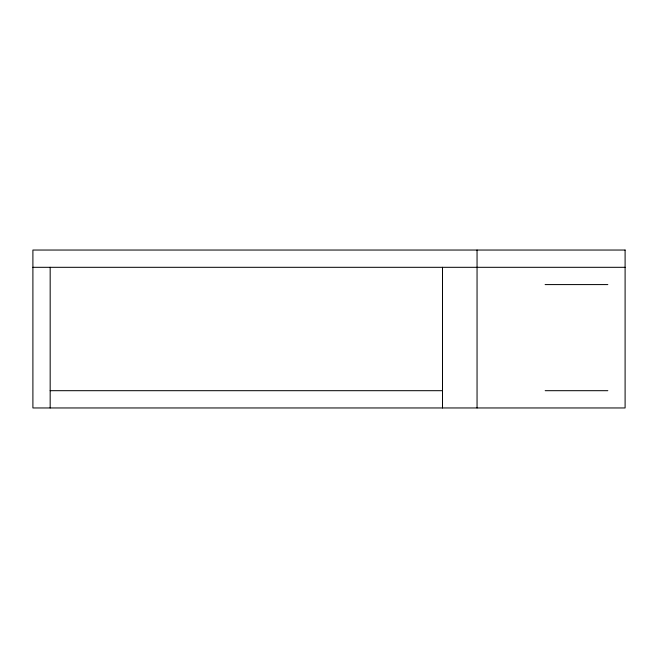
<?xml version="1.0" encoding="UTF-8"?>
<svg xmlns="http://www.w3.org/2000/svg" width="658" height="658" viewBox="0 0 658 658"><rect width="100%" height="100%" fill="white"/><g stroke="black" fill="none" stroke-linecap="round" stroke-linejoin="round"><path stroke-width="0.99" d="M32.9 267.312L625.1 267.312M545.112 284.585L607.827 284.585M50.172 390.688L442.505 390.688M545.178 390.688L607.827 390.688M477.05 250.04L477.05 407.96M442.505 267.312L442.505 407.96M50.172 267.312L50.172 407.96M625.1 250.04L32.9 250.04L32.9 407.96L625.1 407.96L625.1 250.04"/></g></svg>
